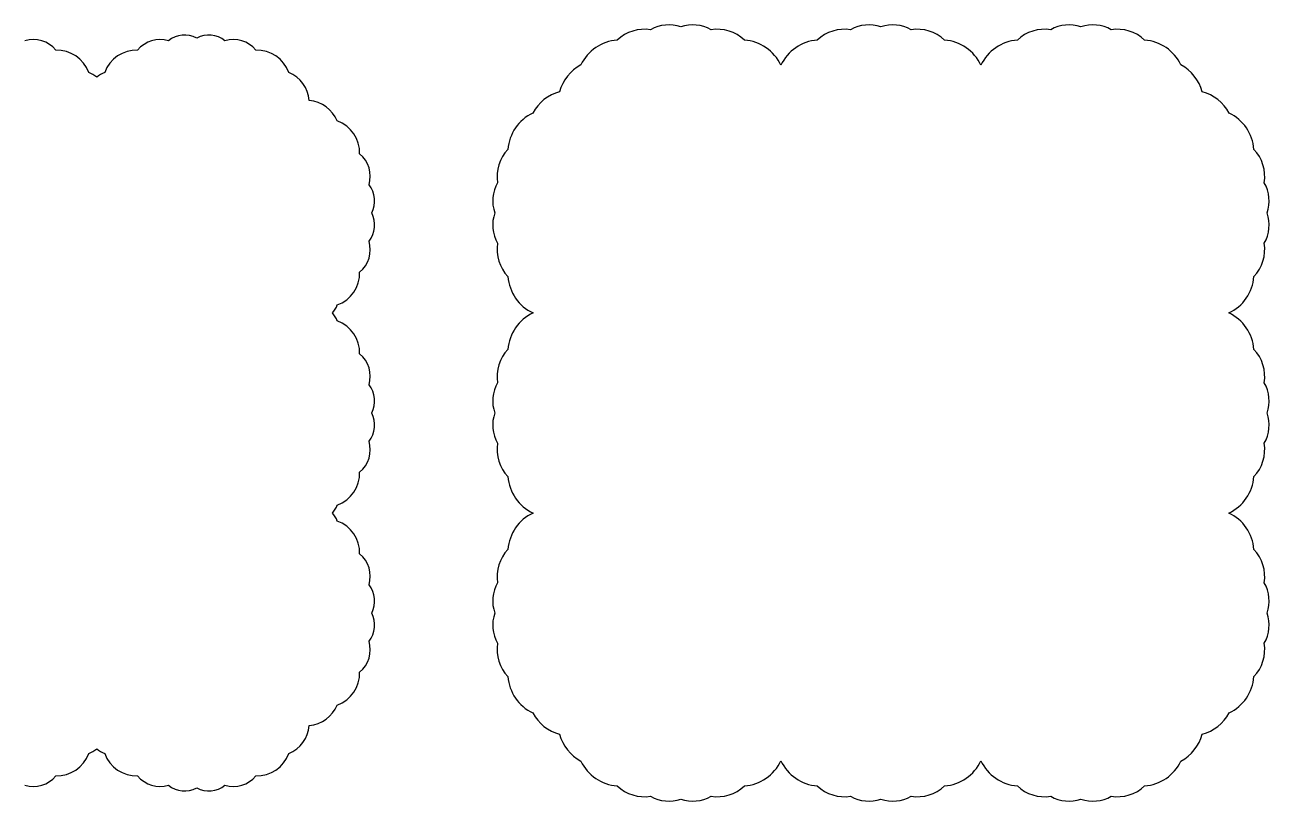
# Model space of a CAD drawing. Extents: x 18 to 756, y -54 to 174.
# Drawn here: x 389.2 to 755.9, y -54.3 to 174.5 of the extents above; entities that cross this region are included whole.
import ezdxf

# ---------------------------------------------------------------- set-up
doc = ezdxf.new("R2010")
doc.units = 0
doc.layers.get('0').update_dxf_attribs({"linetype": 'CONTINUOUS'})

msp = doc.modelspace()

# ---------------------------------------------------------------- linework, layer by layer
for centre, radius, start, end in [((571.734309, 161.640169), 11.552276, 80.711811, 133.592646), ((578.953717, 163.859964), 10.628532, 70.400482, 120.253046), ((586.084264, 163.859964), 10.628532, 59.746954, 109.599518), ((593.303672, 161.640169), 11.552276, 46.407354, 99.288189), ((630.699863, 161.640169), 11.552276, 80.711811, 133.592646), ((637.919271, 163.859964), 10.628532, 70.400482, 120.253046), ((645.049818, 163.859964), 10.628532, 59.746954, 109.599518), ((652.269227, 161.640169), 11.552276, 46.407354, 99.288189), ((689.665417, 161.640169), 11.552276, 80.711811, 133.592646), ((696.884825, 163.859964), 10.628532, 70.400482, 120.253046), ((704.015373, 163.859964), 10.628532, 59.746954, 109.599518), ((711.234781, 161.640169), 11.552276, 46.407354, 99.288189), ((391.651294, 161.640169), 8.552276, 39.131586, 106.776047), ((429.047485, 161.640169), 8.552276, 73.223953, 140.868414), ((436.266893, 163.859964), 7.628532, 62.136912, 128.519948), ((443.397441, 163.859964), 7.628532, 51.480052, 117.863088), ((450.616849, 161.640169), 8.552276, 39.131586, 106.776047), ((564.744744, 157.110696), 12.933211, 94.328081, 154.46517), ((600.293238, 157.110696), 12.933211, 25.135299, 85.671919), ((623.710298, 157.110696), 12.933211, 94.328081, 154.864701), ((659.258792, 157.110696), 12.933211, 25.135299, 85.671919), ((682.675852, 157.110696), 12.933211, 94.328081, 154.864701), ((718.224346, 157.110696), 12.933211, 25.53483, 85.671919), ((398.64086, 157.110696), 9.933211, 19.752854, 92.051439), ((422.05792, 157.110696), 9.933211, 87.948561, 160.247146), ((457.606414, 157.110696), 9.933211, 19.752854, 92.051439), ((559.106247, 151.426819), 12.772638, 118.178229, 164.79373), ((723.862843, 151.426819), 12.772638, 15.20627, 61.821771), ((404.279357, 151.426819), 9.772638, 51.601639, 67.687654), ((416.419423, 151.426819), 9.772638, 112.312346, 128.398361), ((463.244911, 151.426819), 9.772638, 4.502814, 67.687654), ((550.131003, 142.451576), 12.772638, 105.20627, 151.821771), ((732.838087, 142.451576), 12.772638, 28.178229, 74.79373), ((472.220154, 142.451576), 9.772638, 22.312346, 85.497186), ((544.447127, 136.813079), 12.933211, 115.53483, 175.671919), ((738.521963, 136.813079), 12.933211, 4.328081, 64.46517), ((477.904031, 136.813079), 9.933211, 357.948561, 70.247146), ((482.433504, 129.823514), 8.552276, 343.223953, 50.868414), ((539.917654, 129.823514), 11.552276, 136.407354, 189.288189), ((743.051436, 129.823514), 11.552276, 350.711811, 43.592646), ((484.653299, 122.604106), 7.628532, 332.136912, 38.519948), ((537.697858, 122.604106), 10.628532, 149.746954, 199.599518), ((745.271232, 122.604106), 10.628532, 340.400482, 30.253046), ((484.653299, 115.473558), 7.628532, 321.480052, 27.863088), ((537.697858, 115.473558), 10.628532, 160.400482, 210.253046), ((745.271232, 115.473558), 10.628532, 329.746954, 19.599518), ((482.433504, 108.25415), 8.552276, 309.131586, 16.776047), ((539.917654, 108.25415), 11.552276, 170.711811, 223.592646), ((743.051436, 108.25415), 11.552276, 316.407354, 9.288189), ((477.904031, 101.264585), 9.933211, 289.752854, 2.051439), ((544.447127, 101.264585), 12.933211, 184.328081, 244.864701), ((738.521963, 101.264585), 12.933211, 295.135299, 355.671919), ((472.220154, 95.626088), 9.772638, 321.601639, 337.687654), ((472.220154, 83.486022), 9.772638, 22.312346, 38.398361), ((544.447127, 77.847525), 12.933211, 115.135299, 175.671919), ((738.521963, 77.847525), 12.933211, 4.328081, 64.864701), ((477.904031, 77.847525), 9.933211, 357.948561, 70.247146), ((482.433504, 70.857959), 8.552276, 343.223953, 50.868414), ((539.917654, 70.857959), 11.552276, 136.407354, 189.288189), ((743.051436, 70.857959), 11.552276, 350.711811, 43.592646), ((484.653299, 63.638551), 7.628532, 332.136912, 38.519948), ((537.697858, 63.638551), 10.628532, 149.746954, 199.599518), ((745.271232, 63.638551), 10.628532, 340.400482, 30.253046), ((484.653299, 56.508004), 7.628532, 321.480052, 27.863088), ((537.697858, 56.508004), 10.628532, 160.400482, 210.253046), ((745.271232, 56.508004), 10.628532, 329.746954, 19.599518), ((482.433504, 49.288596), 8.552276, 309.131586, 16.776047), ((539.917654, 49.288596), 11.552276, 170.711811, 223.592646), ((743.051436, 49.288596), 11.552276, 316.407354, 9.288189), ((477.904031, 42.299031), 9.933211, 289.752854, 2.051439), ((544.447127, 42.299031), 12.933211, 184.328081, 244.864701), ((738.521963, 42.299031), 12.933211, 295.135299, 355.671919), ((472.220154, 36.660534), 9.772638, 321.601639, 337.687654), ((472.220154, 24.520467), 9.772638, 22.312346, 38.398361), ((544.447127, 18.88197), 12.933211, 115.135299, 175.671919), ((738.521963, 18.88197), 12.933211, 4.328081, 64.864701), ((477.904031, 18.88197), 9.933211, 357.948561, 70.247146), ((482.433504, 11.892405), 8.552276, 343.223953, 50.868414), ((539.917654, 11.892405), 11.552276, 136.407354, 189.288189), ((743.051436, 11.892405), 11.552276, 350.711811, 43.592646), ((484.653299, 4.672997), 7.628532, 332.136912, 38.519948), ((537.697858, 4.672997), 10.628532, 149.746954, 199.599518), ((745.271232, 4.672997), 10.628532, 340.400482, 30.253046), ((484.653299, -2.45755), 7.628532, 321.480052, 27.863088), ((537.697858, -2.45755), 10.628532, 160.400482, 210.253046), ((745.271232, -2.45755), 10.628532, 329.746954, 19.599518), ((482.433504, -9.676958), 8.552276, 309.131586, 16.776047), ((539.917654, -9.676958), 11.552276, 170.711811, 223.592646), ((743.051436, -9.676958), 11.552276, 316.407354, 9.288189), ((477.904031, -16.666524), 9.933211, 289.752854, 2.051439), ((544.447127, -16.666524), 12.933211, 184.328081, 244.46517), ((738.521963, -16.666524), 12.933211, 295.53483, 355.671919), ((472.220154, -22.305021), 9.772638, 274.502814, 337.687654), ((550.131003, -22.305021), 12.772638, 208.178229, 254.79373), ((732.838087, -22.305021), 12.772638, 285.20627, 331.821771), ((463.244911, -31.280264), 9.772638, 292.312346, 355.497186), ((559.106247, -31.280264), 12.772638, 195.20627, 241.821771), ((723.862843, -31.280264), 12.772638, 298.178229, 344.79373), ((398.64086, -36.96414), 9.933211, 267.948561, 340.247146), ((404.279357, -31.280264), 9.772638, 292.312346, 308.398361), ((416.419423, -31.280264), 9.772638, 231.601639, 247.687654), ((422.05792, -36.96414), 9.933211, 199.752854, 272.051439), ((457.606414, -36.96414), 9.933211, 267.948561, 340.247146), ((564.744744, -36.96414), 12.933211, 205.53483, 265.671919), ((600.293238, -36.96414), 12.933211, 274.328081, 334.864701), ((623.710298, -36.96414), 12.933211, 205.135299, 265.671919), ((659.258792, -36.96414), 12.933211, 274.328081, 334.864701), ((682.675852, -36.96414), 12.933211, 205.135299, 265.671919), ((718.224346, -36.96414), 12.933211, 274.328081, 334.46517), ((391.651294, -41.493613), 8.552276, 253.223953, 320.868414), ((429.047485, -41.493613), 8.552276, 219.131586, 286.776047), ((450.616849, -41.493613), 8.552276, 253.223953, 320.868414), ((436.266893, -43.713409), 7.628532, 231.480052, 297.863088), ((443.397441, -43.713409), 7.628532, 242.136912, 308.519948), ((571.734309, -41.493613), 11.552276, 226.407354, 279.288189), ((593.303672, -41.493613), 11.552276, 260.711811, 313.592646), ((630.699863, -41.493613), 11.552276, 226.407354, 279.288189), ((652.269227, -41.493613), 11.552276, 260.711811, 313.592646), ((689.665417, -41.493613), 11.552276, 226.407354, 279.288189), ((711.234781, -41.493613), 11.552276, 260.711811, 313.592646), ((578.953717, -43.713409), 10.628532, 239.746954, 289.599518), ((586.084264, -43.713409), 10.628532, 250.400482, 300.253046), ((637.919271, -43.713409), 10.628532, 239.746954, 289.599518), ((645.049818, -43.713409), 10.628532, 250.400482, 300.253046), ((696.884825, -43.713409), 10.628532, 239.746954, 289.599518), ((704.015373, -43.713409), 10.628532, 250.400482, 300.253046)]:
    msp.add_arc(centre, radius, start, end)

doc.saveas('drawing.dxf')
